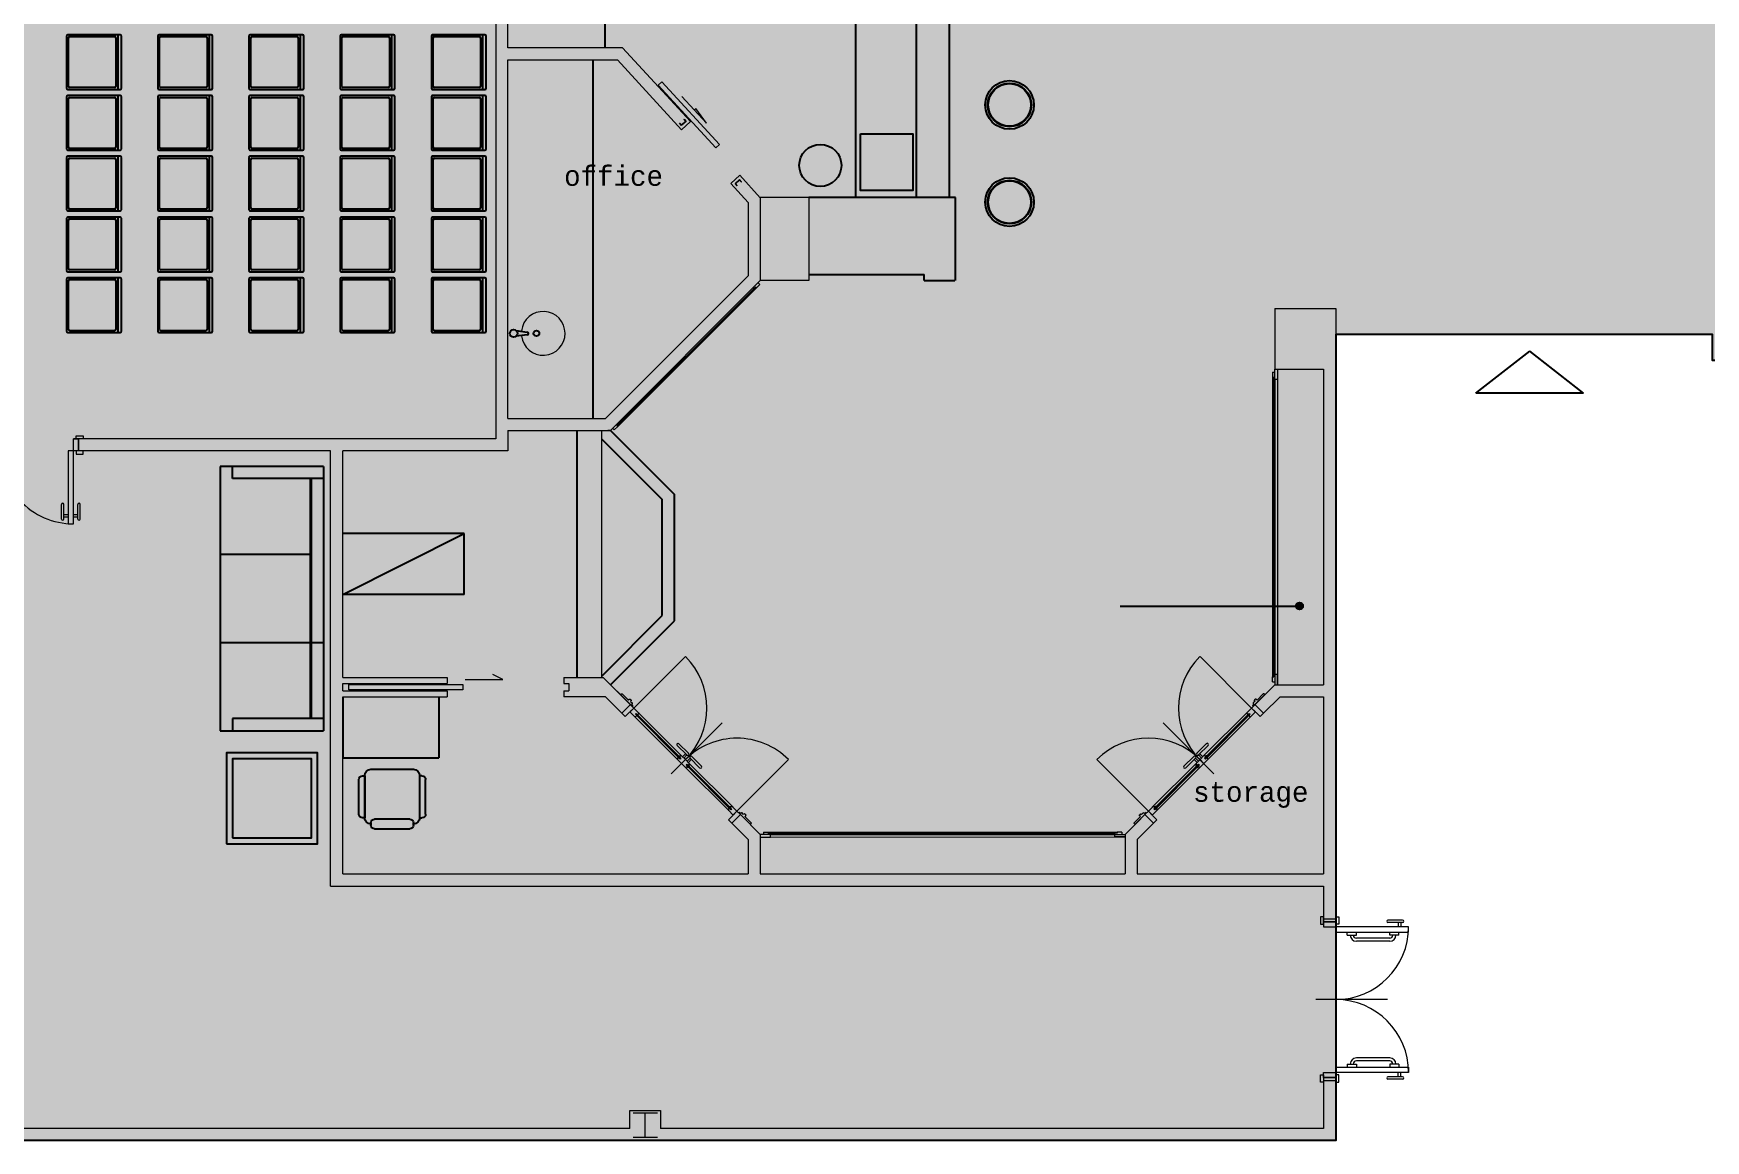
# Model space of a CAD drawing. Header units: millimetres. Extents: x 1.2 to 36.9, y 0.9 to 18.9.
# Drawn here: x 14.04 to 27.8, y 0.92 to 10.03 of the extents above; entities that cross this region are included whole.
import ezdxf

# ---------------------------------------------------------------- set-up
doc = ezdxf.new("R2010")
doc.units = ezdxf.units.MM
doc.linetypes.add('DASHED2', pattern=[9.525, 6.35, -3.175])
for name, color, linetype in [('2', 252, 'Continuous'), ('3', 145, 'Continuous'), ('6', 175, 'Continuous')]:
    doc.layers.add(name, color=color, linetype=linetype)
for name, color, linetype, lineweight in [('4', 251, 'Continuous', 0), ('Doors', 35, 'Continuous', 5), ('Glass', 161, 'Continuous', 9), ('Section', 30, 'Continuous', 20), ('Wall', 5, 'Continuous', 18)]:
    doc.layers.add(name, color=color, linetype=linetype, lineweight=lineweight)
doc.styles.add('LUCIDA', font='lucon.TTF')

msp = doc.modelspace()

# ---------------------------------------------------------------- hatches: boundary and pattern name
at = {"true_color": 0xc6c4c3}
msp.add_hatch(color=9, dxfattribs=at).paths.add_polyline_path([(1.202, 18.922), (27.85, 18.922), (27.85, 18.604), (36.623, 18.604), (36.623, 15.461), (36.877, 15.46), (36.877, 7.342), (27.857, 7.342), (27.857, 7.556), (24.757, 7.556), (24.757, 0.922), (1.202, 0.922), (1.202, 18.922)])
at = {"layer": '2'}
msp.add_hatch(color=256, dxfattribs=at).paths.add_polyline_path([(24.487, 5.321, 1), (24.43, 5.321, 1)])

# ---------------------------------------------------------------- linework, layer by layer
msp.add_lwpolyline([(1.202, 18.922), (27.85, 18.922), (27.85, 18.604), (36.623, 18.604), (36.623, 15.461), (36.877, 15.46), (36.877, 7.342), (27.857, 7.342), (27.857, 7.556), (24.757, 7.556), (24.757, 0.922), (1.202, 0.922), (1.202, 18.922)], close=True)
msp.add_line((22.984, 5.321), (24.459, 5.321), dxfattribs=at)
msp.add_circle((24.459, 5.321), 0.0289, dxfattribs=at)
at = {"layer": '3', "linetype": 'Continuous', "lineweight": 0}
msp.add_line((27.857, 7.556), (24.757, 7.556), dxfattribs=at)
at = {"layer": '4', "ltscale": 1.2}
for p, q in [((19.71, 4.359), (19.292, 3.941)), ((19.71, 4.359), (19.292, 3.941)), ((23.339, 4.359), (23.756, 3.941)), ((23.339, 4.359), (23.756, 3.941)), ((25.184, 2.082), (24.594, 2.082))]:
    msp.add_line(p, q, dxfattribs=at)
at = {"layer": '6', "linetype": 'Continuous'}
for p, q in [((18.748, 9.915), (18.748, 12.179)), ((20.809, 8.682), (20.809, 11.047)), ((21.309, 8.682), (21.309, 11.047)), ((21.579, 8.682), (21.579, 11.047)), ((18.648, 6.865), (18.648, 9.815)), ((21.629, 8.682), (20.424, 8.682)), ((21.629, 7.999), (21.629, 8.682)), ((20.424, 8.049), (21.373, 8.049)), ((21.373, 7.999), (21.373, 8.049)), ((21.373, 7.999), (21.624, 7.999)), ((25.91, 7.074), (26.353, 7.417)), ((26.795, 7.074), (26.353, 7.417)), ((26.138, 7.074), (25.91, 7.074)), ((26.795, 7.074), (26.138, 7.074)), ((18.518, 4.733), (18.518, 6.766)), ((18.791, 6.766), (19.318, 6.239)), ((18.721, 6.695), (19.218, 6.198)), ((19.218, 5.242), (19.218, 6.198)), ((19.318, 5.2), (19.318, 6.239)), ((18.721, 4.744), (19.218, 5.242)), ((18.791, 4.673), (19.318, 5.2))]:
    msp.add_line(p, q, dxfattribs=at)
at = {"layer": '6'}
for p, q in [((14.318, 10.012), (14.318, 9.582)), ((14.758, 10.022), (14.328, 10.022)), ((14.333, 9.597), (14.333, 9.997)), ((14.343, 10.007), (14.713, 10.007)), ((14.723, 9.997), (14.723, 9.597)), ((14.739, 10.022), (14.739, 9.572)), ((14.768, 9.582), (14.768, 10.012)), ((15.068, 10.012), (15.068, 9.582)), ((15.508, 10.022), (15.078, 10.022)), ((15.083, 9.597), (15.083, 9.997)), ((15.093, 10.007), (15.463, 10.007)), ((15.473, 9.997), (15.473, 9.597)), ((15.489, 10.022), (15.489, 9.572)), ((15.518, 9.582), (15.518, 10.012)), ((15.818, 10.012), (15.818, 9.582)), ((16.258, 10.022), (15.828, 10.022)), ((15.833, 9.597), (15.833, 9.997)), ((15.843, 10.007), (16.213, 10.007)), ((16.223, 9.997), (16.223, 9.597)), ((16.239, 10.022), (16.239, 9.572)), ((16.268, 9.582), (16.268, 10.012)), ((16.568, 10.012), (16.568, 9.582)), ((17.008, 10.022), (16.578, 10.022)), ((16.583, 9.597), (16.583, 9.997)), ((16.593, 10.007), (16.963, 10.007)), ((16.973, 9.997), (16.973, 9.597)), ((16.989, 10.022), (16.989, 9.572)), ((17.018, 9.582), (17.018, 10.012)), ((17.318, 10.012), (17.318, 9.582)), ((17.758, 10.022), (17.328, 10.022)), ((17.333, 9.597), (17.333, 9.997)), ((17.343, 10.007), (17.713, 10.007)), ((17.723, 9.997), (17.723, 9.597)), ((17.739, 10.022), (17.739, 9.572)), ((17.768, 9.582), (17.768, 10.012)), ((14.318, 9.512), (14.318, 9.082)), ((14.328, 9.572), (14.758, 9.572)), ((14.758, 9.522), (14.328, 9.522)), ((14.333, 9.097), (14.333, 9.497)), ((14.713, 9.587), (14.343, 9.587)), ((14.343, 9.507), (14.713, 9.507)), ((14.723, 9.497), (14.723, 9.097)), ((14.739, 9.522), (14.739, 9.072)), ((14.768, 9.082), (14.768, 9.512)), ((15.068, 9.512), (15.068, 9.082)), ((15.078, 9.572), (15.508, 9.572)), ((15.508, 9.522), (15.078, 9.522)), ((15.083, 9.097), (15.083, 9.497)), ((15.463, 9.587), (15.093, 9.587)), ((15.093, 9.507), (15.463, 9.507)), ((15.473, 9.497), (15.473, 9.097)), ((15.489, 9.522), (15.489, 9.072)), ((15.518, 9.082), (15.518, 9.512)), ((15.818, 9.512), (15.818, 9.082)), ((15.828, 9.572), (16.258, 9.572)), ((16.258, 9.522), (15.828, 9.522)), ((15.833, 9.097), (15.833, 9.497)), ((16.213, 9.587), (15.843, 9.587)), ((15.843, 9.507), (16.213, 9.507)), ((16.223, 9.497), (16.223, 9.097)), ((16.239, 9.522), (16.239, 9.072)), ((16.268, 9.082), (16.268, 9.512)), ((16.568, 9.512), (16.568, 9.082)), ((16.578, 9.572), (17.008, 9.572)), ((17.008, 9.522), (16.578, 9.522)), ((16.583, 9.097), (16.583, 9.497)), ((16.963, 9.587), (16.593, 9.587)), ((16.593, 9.507), (16.963, 9.507)), ((16.973, 9.497), (16.973, 9.097)), ((16.989, 9.522), (16.989, 9.072)), ((17.018, 9.082), (17.018, 9.512)), ((17.318, 9.512), (17.318, 9.082)), ((17.328, 9.572), (17.758, 9.572)), ((17.758, 9.522), (17.328, 9.522)), ((17.333, 9.097), (17.333, 9.497)), ((17.713, 9.587), (17.343, 9.587)), ((17.343, 9.507), (17.713, 9.507)), ((17.723, 9.497), (17.723, 9.097)), ((17.739, 9.522), (17.739, 9.072)), ((17.768, 9.082), (17.768, 9.512)), ((14.713, 9.087), (14.343, 9.087)), ((15.463, 9.087), (15.093, 9.087)), ((16.213, 9.087), (15.843, 9.087)), ((16.963, 9.087), (16.593, 9.087)), ((17.713, 9.087), (17.343, 9.087)), ((14.318, 9.012), (14.318, 8.582)), ((14.328, 9.072), (14.758, 9.072)), ((14.758, 9.022), (14.328, 9.022)), ((14.333, 8.597), (14.333, 8.997)), ((14.343, 9.007), (14.713, 9.007)), ((14.723, 8.997), (14.723, 8.597)), ((14.739, 9.022), (14.739, 8.572)), ((14.768, 8.582), (14.768, 9.012)), ((15.068, 9.012), (15.068, 8.582)), ((15.078, 9.072), (15.508, 9.072)), ((15.508, 9.022), (15.078, 9.022)), ((15.083, 8.597), (15.083, 8.997)), ((15.093, 9.007), (15.463, 9.007)), ((15.473, 8.997), (15.473, 8.597)), ((15.489, 9.022), (15.489, 8.572)), ((15.518, 8.582), (15.518, 9.012)), ((15.818, 9.012), (15.818, 8.582)), ((15.828, 9.072), (16.258, 9.072)), ((16.258, 9.022), (15.828, 9.022)), ((15.833, 8.597), (15.833, 8.997)), ((15.843, 9.007), (16.213, 9.007)), ((16.223, 8.997), (16.223, 8.597)), ((16.239, 9.022), (16.239, 8.572)), ((16.268, 8.582), (16.268, 9.012)), ((16.568, 9.012), (16.568, 8.582)), ((16.578, 9.072), (17.008, 9.072)), ((17.008, 9.022), (16.578, 9.022)), ((16.583, 8.597), (16.583, 8.997)), ((16.593, 9.007), (16.963, 9.007)), ((16.973, 8.997), (16.973, 8.597)), ((16.989, 9.022), (16.989, 8.572)), ((17.018, 8.582), (17.018, 9.012)), ((17.318, 9.012), (17.318, 8.582)), ((17.328, 9.072), (17.758, 9.072)), ((17.758, 9.022), (17.328, 9.022)), ((17.333, 8.597), (17.333, 8.997)), ((17.343, 9.007), (17.713, 9.007)), ((17.723, 8.997), (17.723, 8.597)), ((17.739, 9.022), (17.739, 8.572)), ((17.768, 8.582), (17.768, 9.012)), ((14.328, 8.572), (14.758, 8.572)), ((14.713, 8.587), (14.343, 8.587)), ((15.078, 8.572), (15.508, 8.572)), ((15.463, 8.587), (15.093, 8.587)), ((15.828, 8.572), (16.258, 8.572)), ((16.213, 8.587), (15.843, 8.587)), ((16.578, 8.572), (17.008, 8.572)), ((16.963, 8.587), (16.593, 8.587)), ((17.328, 8.572), (17.758, 8.572)), ((17.713, 8.587), (17.343, 8.587)), ((14.318, 8.512), (14.318, 8.082)), ((14.758, 8.522), (14.328, 8.522)), ((14.333, 8.097), (14.333, 8.497)), ((14.343, 8.507), (14.713, 8.507)), ((14.723, 8.497), (14.723, 8.097)), ((14.739, 8.522), (14.739, 8.072)), ((14.768, 8.082), (14.768, 8.512)), ((15.068, 8.512), (15.068, 8.082)), ((15.508, 8.522), (15.078, 8.522)), ((15.083, 8.097), (15.083, 8.497)), ((15.093, 8.507), (15.463, 8.507)), ((15.473, 8.497), (15.473, 8.097)), ((15.489, 8.522), (15.489, 8.072)), ((15.518, 8.082), (15.518, 8.512)), ((15.818, 8.512), (15.818, 8.082)), ((16.258, 8.522), (15.828, 8.522)), ((15.833, 8.097), (15.833, 8.497)), ((15.843, 8.507), (16.213, 8.507)), ((16.223, 8.497), (16.223, 8.097)), ((16.239, 8.522), (16.239, 8.072)), ((16.268, 8.082), (16.268, 8.512)), ((16.568, 8.512), (16.568, 8.082)), ((17.008, 8.522), (16.578, 8.522)), ((16.583, 8.097), (16.583, 8.497)), ((16.593, 8.507), (16.963, 8.507)), ((16.973, 8.497), (16.973, 8.097)), ((16.989, 8.522), (16.989, 8.072)), ((17.018, 8.082), (17.018, 8.512)), ((17.318, 8.512), (17.318, 8.082)), ((17.758, 8.522), (17.328, 8.522)), ((17.333, 8.097), (17.333, 8.497)), ((17.343, 8.507), (17.713, 8.507)), ((17.723, 8.497), (17.723, 8.097)), ((17.739, 8.522), (17.739, 8.072)), ((17.768, 8.082), (17.768, 8.512)), ((14.318, 8.012), (14.318, 7.582)), ((14.328, 8.072), (14.758, 8.072)), ((14.758, 8.022), (14.328, 8.022)), ((14.333, 7.597), (14.333, 7.997)), ((14.713, 8.087), (14.343, 8.087)), ((14.343, 8.007), (14.713, 8.007)), ((14.723, 7.997), (14.723, 7.597)), ((14.739, 8.022), (14.739, 7.572)), ((14.768, 7.582), (14.768, 8.012)), ((15.068, 8.012), (15.068, 7.582)), ((15.078, 8.072), (15.508, 8.072)), ((15.508, 8.022), (15.078, 8.022)), ((15.083, 7.597), (15.083, 7.997)), ((15.463, 8.087), (15.093, 8.087)), ((15.093, 8.007), (15.463, 8.007)), ((15.473, 7.997), (15.473, 7.597)), ((15.489, 8.022), (15.489, 7.572)), ((15.518, 7.582), (15.518, 8.012)), ((15.818, 8.012), (15.818, 7.582)), ((15.828, 8.072), (16.258, 8.072)), ((16.258, 8.022), (15.828, 8.022)), ((15.833, 7.597), (15.833, 7.997)), ((16.213, 8.087), (15.843, 8.087)), ((15.843, 8.007), (16.213, 8.007)), ((16.223, 7.997), (16.223, 7.597)), ((16.239, 8.022), (16.239, 7.572)), ((16.268, 7.582), (16.268, 8.012)), ((16.568, 8.012), (16.568, 7.582)), ((16.578, 8.072), (17.008, 8.072)), ((17.008, 8.022), (16.578, 8.022)), ((16.583, 7.597), (16.583, 7.997)), ((16.963, 8.087), (16.593, 8.087)), ((16.593, 8.007), (16.963, 8.007)), ((16.973, 7.997), (16.973, 7.597)), ((16.989, 8.022), (16.989, 7.572)), ((17.018, 7.582), (17.018, 8.012)), ((17.318, 8.012), (17.318, 7.582)), ((17.328, 8.072), (17.758, 8.072)), ((17.758, 8.022), (17.328, 8.022)), ((17.333, 7.597), (17.333, 7.997)), ((17.713, 8.087), (17.343, 8.087)), ((17.343, 8.007), (17.713, 8.007)), ((17.723, 7.997), (17.723, 7.597)), ((17.739, 8.022), (17.739, 7.572)), ((17.768, 7.582), (17.768, 8.012)), ((14.328, 7.572), (14.758, 7.572)), ((14.713, 7.587), (14.343, 7.587)), ((15.078, 7.572), (15.508, 7.572)), ((15.463, 7.587), (15.093, 7.587)), ((15.828, 7.572), (16.258, 7.572)), ((16.213, 7.587), (15.843, 7.587)), ((16.578, 7.572), (17.008, 7.572)), ((16.963, 7.587), (16.593, 7.587)), ((17.328, 7.572), (17.758, 7.572)), ((17.713, 7.587), (17.343, 7.587)), ((18.015, 7.589), (18.106, 7.576)), ((18.015, 7.589), (18.106, 7.576)), ((18.106, 7.552), (18.015, 7.541)), ((18.106, 7.552), (18.015, 7.541)), ((15.582, 6.47), (15.582, 5.02)), ((16.432, 6.47), (15.582, 6.47)), ((15.582, 6.47), (15.582, 4.295)), ((16.432, 6.47), (15.582, 6.47)), ((15.682, 6.37), (15.682, 6.47)), ((15.682, 6.37), (15.682, 6.47)), ((16.432, 6.47), (16.432, 4.295)), ((16.432, 6.37), (15.682, 6.37)), ((16.432, 6.37), (15.682, 6.37)), ((16.322, 6.37), (16.322, 5.12)), ((16.322, 6.37), (16.322, 4.395)), ((16.332, 5.12), (16.332, 6.37)), ((16.332, 4.395), (16.332, 6.37)), ((17.589, 5.917), (16.589, 5.917)), ((16.589, 5.417), (17.589, 5.917)), ((17.589, 5.417), (17.589, 5.917)), ((16.322, 5.745), (15.582, 5.745)), ((16.322, 5.745), (15.582, 5.745)), ((17.589, 5.417), (16.589, 5.417)), ((15.582, 5.02), (16.432, 5.02)), ((15.582, 5.02), (16.432, 5.02)), ((16.589, 4.573), (16.589, 4.073)), ((17.38, 4.573), (17.38, 4.073)), ((15.582, 4.295), (16.432, 4.295)), ((16.432, 4.395), (15.682, 4.395)), ((15.682, 4.395), (15.682, 4.295)), ((16.432, 4.395), (15.682, 4.395)), ((15.682, 4.395), (15.682, 4.295)), ((16.589, 4.073), (17.38, 4.073)), ((16.721, 3.607), (16.721, 3.893)), ((16.751, 3.923), (16.771, 3.923)), ((16.771, 3.577), (16.771, 3.927)), ((16.771, 3.923), (16.771, 3.577)), ((16.821, 3.977), (17.171, 3.977)), ((17.221, 3.927), (17.221, 3.577)), ((17.221, 3.923), (17.221, 3.577)), ((17.241, 3.923), (17.221, 3.923)), ((17.271, 3.607), (17.271, 3.893)), ((16.771, 3.577), (16.751, 3.577)), ((17.221, 3.577), (17.241, 3.577)), ((16.821, 3.537), (16.821, 3.517)), ((16.821, 3.527), (16.821, 3.527)), ((17.141, 3.567), (16.851, 3.567)), ((16.851, 3.487), (17.141, 3.487)), ((17.171, 3.517), (17.171, 3.537))]:
    msp.add_line(p, q, dxfattribs=at)
at = {"layer": '6', "linetype": 'Continuous', "lineweight": 0}
for p, q in [((20.021, 7.967), (20.007, 7.981)), ((19.964, 7.939), (19.971, 7.932)), ((19.986, 7.946), (19.971, 7.932)), ((19.993, 7.939), (19.986, 7.946)), ((20.021, 7.967), (19.993, 7.939)), ((24.237, 7.245), (24.237, 7.205)), ((24.237, 7.245), (24.257, 7.245)), ((24.237, 7.205), (24.247, 7.205)), ((24.247, 7.205), (24.247, 7.185)), ((24.257, 7.185), (24.247, 7.185)), ((24.277, 7.185), (24.277, 4.673)), ((18.718, 6.766), (18.718, 4.733)), ((18.823, 6.77), (18.809, 6.784)), ((18.823, 6.77), (18.852, 6.798)), ((18.844, 6.805), (18.859, 6.819)), ((18.852, 6.798), (18.844, 6.805)), ((18.852, 6.826), (18.859, 6.819)), ((24.237, 4.738), (24.247, 4.738)), ((24.237, 4.698), (24.237, 4.738)), ((24.237, 4.698), (24.257, 4.698)), ((24.247, 4.738), (24.247, 4.758)), ((24.257, 4.758), (24.247, 4.758)), ((20.049, 3.46), (20.089, 3.46)), ((20.049, 3.46), (20.049, 3.44)), ((20.089, 3.46), (20.089, 3.45)), ((20.089, 3.45), (20.109, 3.45)), ((20.109, 3.44), (20.109, 3.45)), ((22.959, 3.451), (22.939, 3.451)), ((22.939, 3.441), (22.939, 3.451)), ((22.959, 3.461), (22.959, 3.451)), ((22.999, 3.461), (22.959, 3.461)), ((22.999, 3.461), (22.999, 3.441)), ((20.024, 3.42), (23.024, 3.421))]:
    msp.add_line(p, q, dxfattribs=at)
at = {"layer": '6'}
for points in [[(20.847, 9.206), (21.278, 9.206), (21.278, 8.74), (20.847, 8.74)], [(15.632, 3.364), (16.382, 3.364), (16.382, 4.114), (15.632, 4.114)], [(15.682, 3.414), (16.332, 3.414), (16.332, 4.064), (15.682, 4.064)]]:
    msp.add_lwpolyline(points, close=True, dxfattribs=at)
at = {"layer": '6', "linetype": 'Continuous', "lineweight": 0}
for points in [[(24.277, 7.185), (24.257, 7.185), (24.257, 7.27), (24.277, 7.27)], [(24.277, 4.758), (24.257, 4.758), (24.257, 4.673), (24.277, 4.673)], [(20.109, 3.42), (20.109, 3.44), (20.024, 3.44), (20.024, 3.42)], [(22.939, 3.421), (22.939, 3.441), (23.024, 3.441), (23.024, 3.421)]]:
    msp.add_lwpolyline(points, close=True, dxfattribs=at)
at = {"layer": '6'}
for centre, radius in [((22.074, 9.445), 0.2), ((22.074, 9.445), 0.18), ((22.074, 9.445), 0.175), ((20.518, 8.947), 0.173), ((22.074, 8.645), 0.2), ((22.074, 8.645), 0.18), ((22.074, 8.645), 0.175), ((17.995, 7.565), 0.0309), ((17.995, 7.565), 0.0309), ((18.182, 7.565), 0.0237)]:
    msp.add_circle(centre, radius, dxfattribs=at)
for centre, radius, start, end in [((14.328, 10.012), 0.01, 90, 180), ((14.343, 9.997), 0.01, 90, 180), ((14.713, 9.997), 0.01, 0, 90), ((14.758, 10.012), 0.01, 0, 90), ((15.078, 10.012), 0.01, 90, 180), ((15.093, 9.997), 0.01, 90, 180), ((15.463, 9.997), 0.01, 0, 90), ((15.508, 10.012), 0.01, 0, 90), ((15.828, 10.012), 0.01, 90, 180), ((15.843, 9.997), 0.01, 90, 180), ((16.213, 9.997), 0.01, 0, 90), ((16.258, 10.012), 0.01, 0, 90), ((16.578, 10.012), 0.01, 90, 180), ((16.593, 9.997), 0.01, 90, 180), ((16.963, 9.997), 0.01, 0, 90), ((17.008, 10.012), 0.01, 0, 90), ((17.328, 10.012), 0.01, 90, 180), ((17.343, 9.997), 0.01, 90, 180), ((17.713, 9.997), 0.01, 0, 90), ((17.758, 10.012), 0.01, 0, 90), ((14.328, 9.582), 0.01, 180, 270), ((14.328, 9.512), 0.01, 90, 180), ((14.343, 9.597), 0.01, 180, 270), ((14.343, 9.497), 0.01, 90, 180), ((14.713, 9.597), 0.01, 270, 0), ((14.713, 9.497), 0.01, 0, 90), ((14.758, 9.582), 0.01, 270, 0), ((14.758, 9.512), 0.01, 0, 90), ((15.078, 9.582), 0.01, 180, 270), ((15.078, 9.512), 0.01, 90, 180), ((15.093, 9.597), 0.01, 180, 270), ((15.093, 9.497), 0.01, 90, 180), ((15.463, 9.597), 0.01, 270, 0), ((15.463, 9.497), 0.01, 0, 90), ((15.508, 9.582), 0.01, 270, 0), ((15.508, 9.512), 0.01, 0, 90), ((15.828, 9.582), 0.01, 180, 270), ((15.828, 9.512), 0.01, 90, 180), ((15.843, 9.597), 0.01, 180, 270), ((15.843, 9.497), 0.01, 90, 180), ((16.213, 9.597), 0.01, 270, 0), ((16.213, 9.497), 0.01, 0, 90), ((16.258, 9.582), 0.01, 270, 0), ((16.258, 9.512), 0.01, 0, 90), ((16.578, 9.582), 0.01, 180, 270), ((16.578, 9.512), 0.01, 90, 180), ((16.593, 9.597), 0.01, 180, 270), ((16.593, 9.497), 0.01, 90, 180), ((16.963, 9.597), 0.01, 270, 0), ((16.963, 9.497), 0.01, 0, 90), ((17.008, 9.582), 0.01, 270, 0), ((17.008, 9.512), 0.01, 0, 90), ((17.328, 9.582), 0.01, 180, 270), ((17.328, 9.512), 0.01, 90, 180), ((17.343, 9.597), 0.01, 180, 270), ((17.343, 9.497), 0.01, 90, 180), ((17.713, 9.597), 0.01, 270, 0), ((17.713, 9.497), 0.01, 0, 90), ((17.758, 9.582), 0.01, 270, 0), ((17.758, 9.512), 0.01, 0, 90), ((14.328, 9.082), 0.01, 180, 270), ((14.343, 9.097), 0.01, 180, 270), ((14.713, 9.097), 0.01, 270, 0), ((14.758, 9.082), 0.01, 270, 0), ((15.078, 9.082), 0.01, 180, 270), ((15.093, 9.097), 0.01, 180, 270), ((15.463, 9.097), 0.01, 270, 0), ((15.508, 9.082), 0.01, 270, 0), ((15.828, 9.082), 0.01, 180, 270), ((15.843, 9.097), 0.01, 180, 270), ((16.213, 9.097), 0.01, 270, 0), ((16.258, 9.082), 0.01, 270, 0), ((16.578, 9.082), 0.01, 180, 270), ((16.593, 9.097), 0.01, 180, 270), ((16.963, 9.097), 0.01, 270, 0), ((17.008, 9.082), 0.01, 270, 0), ((17.328, 9.082), 0.01, 180, 270), ((17.343, 9.097), 0.01, 180, 270), ((17.713, 9.097), 0.01, 270, 0), ((17.758, 9.082), 0.01, 270, 0), ((14.328, 9.012), 0.01, 90, 180), ((14.343, 8.997), 0.01, 90, 180), ((14.713, 8.997), 0.01, 0, 90), ((14.758, 9.012), 0.01, 0, 90), ((15.078, 9.012), 0.01, 90, 180), ((15.093, 8.997), 0.01, 90, 180), ((15.463, 8.997), 0.01, 0, 90), ((15.508, 9.012), 0.01, 0, 90), ((15.828, 9.012), 0.01, 90, 180), ((15.843, 8.997), 0.01, 90, 180), ((16.213, 8.997), 0.01, 0, 90), ((16.258, 9.012), 0.01, 0, 90), ((16.578, 9.012), 0.01, 90, 180), ((16.593, 8.997), 0.01, 90, 180), ((16.963, 8.997), 0.01, 0, 90), ((17.008, 9.012), 0.01, 0, 90), ((17.328, 9.012), 0.01, 90, 180), ((17.343, 8.997), 0.01, 90, 180), ((17.713, 8.997), 0.01, 0, 90), ((17.758, 9.012), 0.01, 0, 90), ((14.328, 8.582), 0.01, 180, 270), ((14.343, 8.597), 0.01, 180, 270), ((14.713, 8.597), 0.01, 270, 0), ((14.758, 8.582), 0.01, 270, 0), ((15.078, 8.582), 0.01, 180, 270), ((15.093, 8.597), 0.01, 180, 270), ((15.463, 8.597), 0.01, 270, 0), ((15.508, 8.582), 0.01, 270, 0), ((15.828, 8.582), 0.01, 180, 270), ((15.843, 8.597), 0.01, 180, 270), ((16.213, 8.597), 0.01, 270, 0), ((16.258, 8.582), 0.01, 270, 0), ((16.578, 8.582), 0.01, 180, 270), ((16.593, 8.597), 0.01, 180, 270), ((16.963, 8.597), 0.01, 270, 0), ((17.008, 8.582), 0.01, 270, 0), ((17.328, 8.582), 0.01, 180, 270), ((17.343, 8.597), 0.01, 180, 270), ((17.713, 8.597), 0.01, 270, 0), ((17.758, 8.582), 0.01, 270, 0), ((14.328, 8.512), 0.01, 90, 180), ((14.343, 8.497), 0.01, 90, 180), ((14.713, 8.497), 0.01, 0, 90), ((14.758, 8.512), 0.01, 0, 90), ((15.078, 8.512), 0.01, 90, 180), ((15.093, 8.497), 0.01, 90, 180), ((15.463, 8.497), 0.01, 0, 90), ((15.508, 8.512), 0.01, 0, 90), ((15.828, 8.512), 0.01, 90, 180), ((15.843, 8.497), 0.01, 90, 180), ((16.213, 8.497), 0.01, 0, 90), ((16.258, 8.512), 0.01, 0, 90), ((16.578, 8.512), 0.01, 90, 180), ((16.593, 8.497), 0.01, 90, 180), ((16.963, 8.497), 0.01, 0, 90), ((17.008, 8.512), 0.01, 0, 90), ((17.328, 8.512), 0.01, 90, 180), ((17.343, 8.497), 0.01, 90, 180), ((17.713, 8.497), 0.01, 0, 90), ((17.758, 8.512), 0.01, 0, 90), ((14.328, 8.082), 0.01, 180, 270), ((14.328, 8.012), 0.01, 90, 180), ((14.343, 8.097), 0.01, 180, 270), ((14.343, 7.997), 0.01, 90, 180), ((14.713, 8.097), 0.01, 270, 0), ((14.713, 7.997), 0.01, 0, 90), ((14.758, 8.082), 0.01, 270, 0), ((14.758, 8.012), 0.01, 0, 90), ((15.078, 8.082), 0.01, 180, 270), ((15.078, 8.012), 0.01, 90, 180), ((15.093, 8.097), 0.01, 180, 270), ((15.093, 7.997), 0.01, 90, 180), ((15.463, 8.097), 0.01, 270, 0), ((15.463, 7.997), 0.01, 0, 90), ((15.508, 8.082), 0.01, 270, 0), ((15.508, 8.012), 0.01, 0, 90), ((15.828, 8.082), 0.01, 180, 270), ((15.828, 8.012), 0.01, 90, 180), ((15.843, 8.097), 0.01, 180, 270), ((15.843, 7.997), 0.01, 90, 180), ((16.213, 8.097), 0.01, 270, 0), ((16.213, 7.997), 0.01, 0, 90), ((16.258, 8.082), 0.01, 270, 0), ((16.258, 8.012), 0.01, 0, 90), ((16.578, 8.082), 0.01, 180, 270), ((16.578, 8.012), 0.01, 90, 180), ((16.593, 8.097), 0.01, 180, 270), ((16.593, 7.997), 0.01, 90, 180), ((16.963, 8.097), 0.01, 270, 0), ((16.963, 7.997), 0.01, 0, 90), ((17.008, 8.082), 0.01, 270, 0), ((17.008, 8.012), 0.01, 0, 90), ((17.328, 8.082), 0.01, 180, 270), ((17.328, 8.012), 0.01, 90, 180), ((17.343, 8.097), 0.01, 180, 270), ((17.343, 7.997), 0.01, 90, 180), ((17.713, 8.097), 0.01, 270, 0), ((17.713, 7.997), 0.01, 0, 90), ((17.758, 8.082), 0.01, 270, 0), ((17.758, 8.012), 0.01, 0, 90), ((14.328, 7.582), 0.01, 180, 270), ((14.343, 7.597), 0.01, 180, 270), ((14.713, 7.597), 0.01, 270, 0), ((14.758, 7.582), 0.01, 270, 0), ((15.078, 7.582), 0.01, 180, 270), ((15.093, 7.597), 0.01, 180, 270), ((15.463, 7.597), 0.01, 270, 0), ((15.508, 7.582), 0.01, 270, 0), ((15.828, 7.582), 0.01, 180, 270), ((15.843, 7.597), 0.01, 180, 270), ((16.213, 7.597), 0.01, 270, 0), ((16.258, 7.582), 0.01, 270, 0), ((16.578, 7.582), 0.01, 180, 270), ((16.593, 7.597), 0.01, 180, 270), ((16.963, 7.597), 0.01, 270, 0), ((17.008, 7.582), 0.01, 270, 0), ((17.328, 7.582), 0.01, 180, 270), ((17.343, 7.597), 0.01, 180, 270), ((17.713, 7.597), 0.01, 270, 0), ((17.758, 7.582), 0.01, 270, 0), ((18.106, 7.564), 0.0123, 269.5099, 89.5099), ((18.106, 7.564), 0.0123, 269.5099, 89.5099)]:
    msp.add_arc(centre, radius, start, end, dxfattribs=at)
at = {"layer": '6', "extrusion": (0, 0, -1)}
for centre, major_axis, start_param, end_param in [((16.751, 3.893), (-0.0212, 0.0212), 5.497787, 7.068583), ((16.821, 3.927), (-0.0354, 0.0354), 5.497787, 7.068583), ((17.171, 3.927), (0.0354, 0.0354), -0.785398, 0.785398), ((17.241, 3.893), (0.0212, 0.0212), -0.785398, 0.785398), ((16.751, 3.607), (0.0212, 0.0212), 2.356194, 3.926991), ((16.821, 3.577), (0.0354, 0.0354), 2.356194, 3.926991), ((17.171, 3.577), (-0.0354, 0.0354), 2.356194, 3.926991), ((17.241, 3.607), (-0.0212, 0.0212), 2.356194, 3.926991), ((16.851, 3.537), (0.0212, 0.0212), 3.926991, 5.497787), ((16.851, 3.517), (-0.0212, 0.0212), 3.926991, 5.497787), ((17.141, 3.537), (-0.0212, 0.0212), 0.785398, 2.356194), ((17.141, 3.517), (0.0212, 0.0212), 0.785398, 2.356194)]:
    msp.add_ellipse(centre, major_axis=major_axis, ratio=1, start_param=start_param, end_param=end_param, dxfattribs=at)
at = {"layer": 'Doors'}
for p, q in [((19.379, 9.515), (19.582, 9.294)), ((19.481, 9.405), (19.493, 9.416)), ((19.582, 9.294), (19.493, 9.416)), ((14.415, 6.697), (14.375, 6.697)), ((14.375, 6.597), (14.375, 6.697)), ((14.375, 6.697), (14.415, 6.697)), ((14.395, 6.722), (14.455, 6.722)), ((14.395, 6.697), (14.395, 6.722)), ((14.455, 6.697), (14.395, 6.697)), ((14.415, 6.697), (14.415, 6.597)), ((14.455, 6.722), (14.455, 6.697)), ((14.375, 6.597), (14.33, 6.597)), ((14.33, 6.597), (14.33, 5.997)), ((14.415, 6.597), (14.375, 6.597)), ((14.375, 5.997), (14.375, 6.597)), ((14.455, 6.597), (14.395, 6.597)), ((14.395, 6.597), (14.395, 6.572)), ((14.395, 6.572), (14.455, 6.572)), ((14.455, 6.572), (14.455, 6.597)), ((14.275, 6.037), (14.275, 6.157)), ((14.295, 6.037), (14.295, 6.157)), ((14.33, 6.072), (14.295, 6.072)), ((14.41, 6.072), (14.375, 6.072)), ((14.41, 6.037), (14.41, 6.157)), ((14.43, 6.037), (14.43, 6.157)), ((14.33, 6.052), (14.295, 6.052)), ((14.33, 5.997), (14.375, 5.997)), ((14.41, 6.052), (14.375, 6.052)), ((17.596, 4.716), (17.905, 4.716)), ((17.905, 4.716), (17.824, 4.758))]:
    msp.add_line(p, q, dxfattribs=at)
at = {"layer": 'Doors', "linetype": 'DASHED2', "ltscale": 10}
for p, q in [((18.984, 4.481), (19.408, 4.905)), ((24.065, 4.481), (23.641, 4.906)), ((19.832, 3.633), (20.256, 4.057)), ((23.217, 3.633), (22.792, 4.057))]:
    msp.add_line(p, q, dxfattribs=at)
at = {"layer": 'Doors', "ltscale": 1.2}
for p, q in [((18.991, 4.41), (19.344, 4.058)), ((18.996, 4.43), (19.364, 4.062)), ((19, 4.433), (19.367, 4.066)), ((19.003, 4.437), (19.371, 4.069)), ((19.375, 4.089), (19.015, 4.449)), ((23.673, 4.09), (24.033, 4.449)), ((24.046, 4.437), (23.678, 4.069)), ((24.049, 4.434), (23.682, 4.066)), ((24.053, 4.43), (23.685, 4.062)), ((24.057, 4.41), (23.705, 4.058)), ((19.42, 4.095), (19.34, 4.174)), ((19.42, 4.095), (19.34, 4.174)), ((19.434, 4.109), (19.354, 4.188)), ((23.615, 4.109), (23.695, 4.189)), ((23.629, 4.095), (23.709, 4.174)), ((23.629, 4.095), (23.709, 4.174)), ((19.408, 4.057), (19.376, 4.025)), ((19.408, 4.057), (19.376, 4.025)), ((19.409, 4.105), (19.384, 4.081)), ((19.42, 4.095), (19.395, 4.07)), ((19.761, 3.64), (19.409, 3.993)), ((19.781, 3.645), (19.413, 4.013)), ((19.784, 3.649), (19.417, 4.016)), ((19.788, 3.652), (19.42, 4.02)), ((19.446, 4.069), (19.421, 4.044)), ((19.456, 4.058), (19.432, 4.033)), ((19.44, 4.024), (19.8, 3.665)), ((19.446, 4.069), (19.525, 3.989)), ((19.46, 4.083), (19.539, 4.003)), ((23.608, 4.024), (23.248, 3.665)), ((23.261, 3.652), (23.628, 4.02)), ((23.264, 3.649), (23.632, 4.016)), ((23.268, 3.645), (23.636, 4.013)), ((23.288, 3.641), (23.64, 3.993)), ((23.589, 4.083), (23.509, 4.003)), ((23.603, 4.069), (23.523, 3.989)), ((23.592, 4.058), (23.617, 4.033)), ((23.603, 4.069), (23.628, 4.044)), ((23.629, 4.095), (23.654, 4.07)), ((23.64, 4.105), (23.665, 4.081)), ((23.641, 4.057), (23.673, 4.025)), ((23.641, 4.057), (23.673, 4.025)), ((24.757, 2.722), (24.657, 2.722)), ((24.852, 2.612), (24.852, 2.637)), ((24.927, 2.612), (24.927, 2.637)), ((25.307, 2.737), (25.187, 2.737)), ((25.307, 2.737), (25.187, 2.737)), ((25.307, 2.717), (25.187, 2.717)), ((25.307, 2.717), (25.187, 2.717)), ((25.202, 2.612), (25.202, 2.637)), ((25.272, 2.717), (25.272, 2.682)), ((25.272, 2.717), (25.272, 2.682)), ((25.277, 2.612), (25.277, 2.637)), ((25.292, 2.717), (25.292, 2.682)), ((25.292, 2.717), (25.292, 2.682)), ((24.852, 2.612), (24.927, 2.612)), ((24.902, 2.612), (24.902, 2.612)), ((25.202, 2.587), (24.927, 2.587)), ((25.202, 2.562), (24.927, 2.562)), ((25.277, 2.612), (25.202, 2.612)), ((25.227, 2.612), (25.227, 2.612)), ((24.852, 1.552), (24.927, 1.552)), ((24.852, 1.552), (24.852, 1.527)), ((24.902, 1.552), (24.902, 1.552)), ((25.202, 1.602), (24.927, 1.602)), ((25.202, 1.577), (24.927, 1.577)), ((24.927, 1.552), (24.927, 1.527)), ((25.277, 1.552), (25.202, 1.552)), ((25.202, 1.552), (25.202, 1.527)), ((25.227, 1.552), (25.227, 1.552)), ((25.277, 1.552), (25.277, 1.527)), ((24.757, 1.442), (24.657, 1.442)), ((25.307, 1.447), (25.187, 1.447)), ((25.307, 1.447), (25.187, 1.447)), ((25.307, 1.427), (25.187, 1.427)), ((25.307, 1.427), (25.187, 1.427)), ((25.272, 1.447), (25.272, 1.482)), ((25.272, 1.447), (25.272, 1.482)), ((25.292, 1.447), (25.292, 1.482)), ((25.292, 1.447), (25.292, 1.482))]:
    msp.add_line(p, q, dxfattribs=at)
at = {"layer": 'Doors'}
for points in [[(19.185, 9.608), (19.659, 9.093), (19.688, 9.12), (19.214, 9.635)], [(16.639, 4.631), (16.639, 4.676), (17.578, 4.676), (17.578, 4.631)]]:
    msp.add_lwpolyline(points, close=True, dxfattribs=at)
at = {"layer": 'Doors', "ltscale": 1.2}
for points in [[(18.97, 4.495), (18.874, 4.591), (18.881, 4.598, -0.414214), (18.888, 4.598), (18.939, 4.547), (18.946, 4.554, -0.414214), (18.953, 4.554), (18.96, 4.547, -0.414214), (18.96, 4.54), (18.957, 4.536), (18.97, 4.524, -0.414214), (18.97, 4.517), (18.965, 4.512), (18.975, 4.501), (18.97, 4.495)], [(24.079, 4.495), (24.175, 4.591), (24.168, 4.598, 0.414214), (24.161, 4.598), (24.11, 4.547), (24.103, 4.554, 0.414214), (24.095, 4.554), (24.088, 4.547, 0.414214), (24.088, 4.54), (24.092, 4.536), (24.079, 4.524, 0.414214), (24.079, 4.517), (24.084, 4.512), (24.074, 4.501), (24.079, 4.495)], [(19.846, 3.619), (19.942, 3.523), (19.949, 3.53, 0.414214), (19.949, 3.537), (19.898, 3.588), (19.905, 3.595, 0.414214), (19.905, 3.602), (19.898, 3.609, 0.414214), (19.891, 3.609), (19.887, 3.606), (19.875, 3.619, 0.414214), (19.868, 3.619), (19.863, 3.614), (19.852, 3.624), (19.846, 3.619)], [(23.202, 3.619), (23.107, 3.523), (23.1, 3.53, -0.414214), (23.1, 3.537), (23.151, 3.588), (23.144, 3.595, -0.414214), (23.144, 3.602), (23.151, 3.609, -0.414214), (23.158, 3.609), (23.161, 3.606), (23.174, 3.619, -0.414214), (23.181, 3.619), (23.186, 3.614), (23.197, 3.624), (23.202, 3.619)]]:
    msp.add_lwpolyline(points, format="xyb", dxfattribs=at)
for points in [[(18.885, 4.439), (18.913, 4.411), (18.984, 4.481), (18.955, 4.51)], [(24.164, 4.439), (24.136, 4.411), (24.065, 4.481), (24.093, 4.51)], [(19.79, 3.534), (19.762, 3.562), (19.832, 3.633), (19.86, 3.604)], [(23.259, 3.534), (23.287, 3.562), (23.217, 3.633), (23.188, 3.604)], [(24.657, 2.702), (24.657, 2.762), (24.632, 2.762), (24.632, 2.702)], [(24.657, 2.702), (24.657, 2.762), (24.632, 2.762), (24.632, 2.702)], [(24.757, 2.702), (24.757, 2.762), (24.782, 2.762), (24.782, 2.702)], [(24.757, 2.702), (24.757, 2.762), (24.782, 2.762), (24.782, 2.702)], [(24.657, 2.722), (24.657, 2.682), (24.757, 2.682), (24.757, 2.722)], [(24.657, 2.722), (24.657, 2.682), (24.757, 2.682), (24.757, 2.722)], [(24.757, 2.682), (24.757, 2.637), (25.357, 2.637), (25.357, 2.682)], [(24.757, 2.682), (24.757, 2.637), (25.357, 2.637), (25.357, 2.682)], [(24.757, 1.482), (24.757, 1.527), (25.357, 1.527), (25.357, 1.482)], [(24.757, 1.482), (24.757, 1.527), (25.357, 1.527), (25.357, 1.482)], [(24.657, 1.462), (24.657, 1.402), (24.632, 1.402), (24.632, 1.462)], [(24.657, 1.462), (24.657, 1.402), (24.632, 1.402), (24.632, 1.462)], [(24.657, 1.442), (24.657, 1.482), (24.757, 1.482), (24.757, 1.442)], [(24.657, 1.442), (24.657, 1.482), (24.757, 1.482), (24.757, 1.442)], [(24.757, 1.462), (24.757, 1.402), (24.782, 1.402), (24.782, 1.462)]]:
    msp.add_lwpolyline(points, close=True, dxfattribs=at)
for points in [[(19.014, 4.426), (19.003, 4.437), (18.996, 4.43), (19.007, 4.419), (18.997, 4.41, -0.414214), (18.991, 4.41), (18.952, 4.449), (18.984, 4.481), (19.023, 4.442, -0.414214), (19.023, 4.436), (19.014, 4.426)], [(24.035, 4.426), (24.046, 4.437), (24.053, 4.43), (24.042, 4.419), (24.052, 4.41, 0.414214), (24.057, 4.41), (24.097, 4.449), (24.065, 4.481), (24.026, 4.442, 0.414214), (24.026, 4.436), (24.035, 4.426)], [(19.36, 4.08), (19.371, 4.069), (19.364, 4.062), (19.353, 4.073), (19.344, 4.063, 0.414214), (19.344, 4.058), (19.376, 4.025), (19.408, 4.057), (19.375, 4.089, 0.414214), (19.37, 4.089), (19.36, 4.08)], [(19.353, 4.073), (19.346, 4.08), (19.345, 4.079, 0.414214), (19.345, 4.074), (19.35, 4.069)], [(19.36, 4.08), (19.353, 4.087), (19.354, 4.088, -0.414214), (19.36, 4.088), (19.364, 4.084)], [(19.431, 4.009), (19.42, 4.02), (19.413, 4.013), (19.424, 4.002), (19.414, 3.993, -0.414214), (19.409, 3.993), (19.376, 4.025), (19.408, 4.057), (19.44, 4.024, -0.414214), (19.44, 4.019), (19.431, 4.009)], [(19.424, 4.002), (19.431, 3.995), (19.43, 3.994, -0.414214), (19.425, 3.994), (19.42, 3.999)], [(19.431, 4.009), (19.438, 4.002), (19.439, 4.003, 0.414214), (19.439, 4.009), (19.434, 4.013)], [(23.618, 4.009), (23.628, 4.02), (23.636, 4.013), (23.625, 4.002), (23.634, 3.993, 0.414214), (23.64, 3.993), (23.673, 4.025), (23.641, 4.057), (23.608, 4.024, 0.414214), (23.608, 4.019), (23.618, 4.009)], [(23.618, 4.009), (23.611, 4.002), (23.61, 4.003, -0.414214), (23.61, 4.009), (23.614, 4.013)], [(23.625, 4.002), (23.618, 3.995), (23.619, 3.994, 0.414214), (23.624, 3.994), (23.628, 3.999)], [(23.689, 4.08), (23.678, 4.069), (23.685, 4.062), (23.696, 4.073), (23.705, 4.063, -0.414214), (23.705, 4.058), (23.673, 4.025), (23.641, 4.057), (23.673, 4.09, -0.414214), (23.679, 4.09), (23.689, 4.08)], [(23.689, 4.08), (23.696, 4.087), (23.695, 4.088, 0.414214), (23.689, 4.088), (23.685, 4.084)], [(23.696, 4.073), (23.703, 4.08), (23.703, 4.079, -0.414214), (23.703, 4.074), (23.699, 4.069)], [(19.777, 3.663), (19.788, 3.652), (19.781, 3.645), (19.77, 3.656), (19.761, 3.646, 0.414214), (19.761, 3.64), (19.8, 3.601), (19.832, 3.633), (19.793, 3.672, 0.414214), (19.787, 3.672), (19.777, 3.663)], [(19.77, 3.656), (19.763, 3.663), (19.763, 3.662, 0.414214), (19.763, 3.656), (19.767, 3.652)], [(19.777, 3.663), (19.77, 3.67), (19.771, 3.671, -0.414214), (19.777, 3.671), (19.781, 3.666)], [(23.271, 3.663), (23.261, 3.652), (23.268, 3.645), (23.278, 3.656), (23.288, 3.646, -0.414214), (23.288, 3.641), (23.248, 3.601), (23.217, 3.633), (23.256, 3.672, -0.414214), (23.262, 3.672), (23.271, 3.663)], [(23.271, 3.663), (23.278, 3.67), (23.278, 3.671, 0.414214), (23.272, 3.671), (23.268, 3.666)], [(23.278, 3.656), (23.286, 3.663), (23.286, 3.662, -0.414214), (23.286, 3.656), (23.282, 3.652)]]:
    msp.add_lwpolyline(points, format="xyb", close=True, dxfattribs=at)
at = {"layer": 'Doors', "linetype": 'DASHED2', "ltscale": 1500}
for centre, start, end in [((14.375, 6.597), 175.2198, 270), ((18.984, 4.481), 315.002, 45.002), ((24.065, 4.481), 134.998, 224.998), ((19.832, 3.633), 45.002, 135.002), ((23.217, 3.633), 44.998, 134.998)]:
    msp.add_arc(centre, 0.6, start, end, dxfattribs=at)
at = {"layer": 'Doors'}
for centre, start, end in [((14.285, 6.157), 0, 180), ((14.42, 6.157), 0, 180), ((14.285, 6.037), 180, 0), ((14.42, 6.037), 180, 0)]:
    msp.add_arc(centre, 0.01, start, end, dxfattribs=at)
at = {"layer": 'Doors', "ltscale": 1.2}
for centre, radius, start, end in [((19.347, 4.181), 0.01, 45.002, 225.002), ((23.702, 4.181), 0.01, 314.998, 134.998), ((19.427, 4.102), 0.01, 225.002, 45.002), ((19.453, 4.076), 0.01, 45.002, 225.002), ((19.532, 3.996), 0.01, 225.002, 45.002), ((23.516, 3.996), 0.01, 134.998, 314.998), ((23.596, 4.076), 0.01, 314.998, 134.998), ((23.622, 4.102), 0.01, 134.998, 314.998), ((25.187, 2.727), 0.01, 90, 270), ((25.187, 2.727), 0.01, 90, 270), ((25.307, 2.727), 0.01, 270, 90), ((25.307, 2.727), 0.01, 270, 90), ((24.927, 2.612), 0.05, 180, 270), ((24.927, 2.612), 0.025, 180, 270), ((25.202, 2.612), 0.025, 270, 0), ((25.202, 2.612), 0.05, 270, 0), ((24.927, 1.552), 0.05, 90, 180), ((24.927, 1.552), 0.025, 90, 180), ((25.202, 1.552), 0.05, 0, 90), ((25.202, 1.552), 0.025, 0, 90), ((25.187, 1.437), 0.01, 90, 270), ((25.187, 1.437), 0.01, 90, 270), ((25.307, 1.437), 0.01, 270, 90)]:
    msp.add_arc(centre, radius, start, end, dxfattribs=at)
at = {"layer": 'Doors', "linetype": 'DASHED2', "ltscale": 10}
for centre, start, end in [((24.757, 2.682), 270, 0), ((24.757, 1.482), 0, 90)]:
    msp.add_arc(centre, 0.6, start, end, dxfattribs=at)
at = {"layer": 'Glass', "ltscale": 0.015}
for p, q in [((18.852, 6.798), (19.993, 7.939)), ((18.859, 6.819), (19.971, 7.932)), ((24.237, 7.205), (24.237, 4.738)), ((24.247, 7.185), (24.247, 4.758)), ((24.257, 7.185), (24.257, 4.758)), ((20.089, 3.46), (22.959, 3.461)), ((20.109, 3.45), (22.939, 3.451)), ((20.109, 3.44), (22.939, 3.441))]:
    msp.add_line(p, q, dxfattribs=at)
msp.add_arc((18.238, 7.565), 0.18, 186.7902, 173.4247, dxfattribs=at)
at = {"layer": 'Section'}
for points in [[(19.397, 9.328), (19.414, 9.309), (19.377, 9.276), (19.36, 9.294), (19.362, 9.296), (19.377, 9.28), (19.41, 9.31), (19.395, 9.326), (19.397, 9.328)], [(19.87, 8.812), (19.853, 8.83), (19.816, 8.797), (19.833, 8.778), (19.835, 8.78), (19.821, 8.796), (19.853, 8.826), (19.868, 8.81), (19.87, 8.812)]]:
    msp.add_lwpolyline(points, dxfattribs=at)
at = {"layer": 'Wall', "linetype": 'Continuous'}
for p, q in [((17.848, 13.397), (17.848, 6.697)), ((17.948, 9.915), (17.948, 12.179)), ((17.948, 9.915), (17.948, 12.179)), ((17.948, 9.915), (17.948, 12.179)), ((18.891, 9.915), (17.948, 9.915)), ((19.449, 9.308), (18.891, 9.915)), ((17.948, 6.866), (17.948, 9.815)), ((17.948, 6.866), (17.948, 9.815)), ((17.948, 6.866), (17.948, 9.815)), ((17.948, 9.815), (18.848, 9.815)), ((17.948, 6.865), (17.948, 9.815)), ((19.376, 9.24), (18.848, 9.815)), ((19.376, 9.24), (19.449, 9.308)), ((19.855, 8.866), (19.781, 8.798)), ((19.855, 8.866), (20.024, 8.68)), ((19.781, 8.798), (19.924, 8.642)), ((20.424, 8.682), (20.024, 8.682)), ((20.024, 8.68), (20.024, 7.999)), ((20.424, 8.682), (20.424, 7.999)), ((19.924, 8.641), (19.924, 8.038)), ((18.751, 6.865), (19.924, 8.038)), ((18.791, 6.766), (20.024, 7.999)), ((20.424, 7.999), (20.024, 7.999)), ((24.257, 7.77), (24.757, 7.77)), ((24.257, 7.77), (24.257, 7.27)), ((24.757, 7.77), (24.757, 2.722)), ((24.257, 7.27), (24.657, 7.27)), ((24.657, 7.27), (24.657, 4.673)), ((18.955, 6.93), (18.791, 6.766)), ((17.948, 6.865), (18.751, 6.865)), ((17.948, 6.766), (18.791, 6.766)), ((17.948, 6.766), (17.948, 6.597)), ((18.791, 6.766), (18.771, 6.766)), ((17.848, 6.697), (14.415, 6.697)), ((14.415, 6.597), (14.415, 6.697)), ((17.848, 6.697), (16.734, 6.697)), ((16.489, 6.597), (14.415, 6.597)), ((16.489, 3.016), (16.489, 6.597)), ((17.847, 6.597), (16.589, 6.597)), ((16.589, 4.733), (16.589, 6.597)), ((17.948, 6.597), (16.676, 6.597)), ((16.589, 4.733), (17.448, 4.733)), ((16.589, 4.683), (17.448, 4.683)), ((16.589, 4.623), (16.589, 4.683)), ((17.448, 4.733), (17.448, 4.683)), ((18.409, 4.733), (18.409, 4.683)), ((18.409, 4.733), (18.731, 4.733)), ((18.409, 4.683), (18.45, 4.683)), ((18.45, 4.683), (18.45, 4.623)), ((18.955, 4.51), (18.731, 4.733)), ((16.589, 4.623), (17.448, 4.623)), ((16.589, 3.116), (16.589, 4.573)), ((16.589, 4.573), (17.448, 4.573)), ((17.448, 4.623), (17.448, 4.573)), ((18.409, 4.623), (18.409, 4.573)), ((18.409, 4.623), (18.45, 4.623)), ((18.75, 4.573), (18.409, 4.573)), ((18.75, 4.573), (18.671, 4.573)), ((18.885, 4.439), (18.75, 4.573)), ((18.955, 4.51), (18.791, 4.673)), ((24.093, 4.51), (24.257, 4.673)), ((24.164, 4.439), (24.299, 4.573)), ((24.257, 4.673), (24.657, 4.673)), ((24.257, 4.673), (24.657, 4.673)), ((24.299, 4.573), (24.657, 4.573)), ((24.299, 4.573), (24.657, 4.573)), ((24.657, 4.573), (24.657, 3.116)), ((19.79, 3.534), (19.86, 3.604)), ((19.86, 3.604), (20.024, 3.441)), ((23.188, 3.604), (23.024, 3.441)), ((23.259, 3.534), (23.188, 3.604)), ((19.79, 3.534), (19.924, 3.399)), ((20.024, 3.44), (20.024, 3.116)), ((23.024, 3.441), (23.024, 3.116)), ((23.259, 3.534), (23.124, 3.399)), ((19.924, 3.399), (19.924, 3.116)), ((23.124, 3.399), (23.124, 3.116)), ((16.589, 3.116), (19.924, 3.116)), ((17.629, 3.116), (19.924, 3.116)), ((20.024, 3.116), (23.024, 3.116)), ((20.024, 3.116), (23.024, 3.116)), ((23.124, 3.116), (24.657, 3.116)), ((23.124, 3.116), (24.657, 3.116)), ((16.489, 3.016), (24.657, 3.016)), ((17.529, 3.016), (17.629, 3.016)), ((24.657, 3.016), (24.657, 2.722)), ((24.657, 2.747), (24.757, 2.747)), ((24.757, 2.722), (24.657, 2.722)), ((24.657, 2.722), (24.757, 2.722)), ((24.657, 1.442), (24.657, 1.022)), ((24.757, 1.442), (24.657, 1.442)), ((24.657, 1.442), (24.757, 1.442)), ((24.657, 1.417), (24.757, 1.417)), ((24.757, 1.442), (24.757, 0.922)), ((18.952, 1.17), (19.202, 1.17)), ((18.952, 1.022), (18.952, 1.17)), ((18.952, 1.17), (19.202, 1.17)), ((19.202, 1.17), (19.202, 1.022)), ((18.952, 1.022), (13.583, 1.022)), ((24.657, 1.022), (19.202, 1.022)), ((18.952, 0.922), (13.583, 0.922)), ((18.952, 0.922), (19.202, 0.922)), ((24.757, 0.922), (19.202, 0.922))]:
    msp.add_line(p, q, dxfattribs=at)
at = {"layer": 'Wall'}
for p, q in [((18.955, 4.51), (18.885, 4.439)), ((24.093, 4.51), (24.164, 4.439))]:
    msp.add_line(p, q, dxfattribs=at)
at = {"layer": 'Wall', "linetype": 'Continuous'}
for points in [[(19.177, 1.147), (18.977, 1.147)], [(19.177, 1.147), (18.977, 1.147)], [(19.077, 0.947), (19.077, 1.147)], [(19.077, 0.947), (19.077, 1.147)], [(19.177, 0.947), (18.977, 0.947)], [(19.177, 0.947), (18.977, 0.947)]]:
    msp.add_lwpolyline(points, dxfattribs=at)

# ---------------------------------------------------------------- texts
at = {"layer": '2', "char_height": 0.16, "width": 0.94602, "attachment_point": 1, "style": 'LUCIDA'}
for s, insert in [('office', (18.41, 8.939)), ('storage', (23.584, 3.87))]:
    msp.add_mtext(s, dxfattribs=dict(at, insert=insert))

doc.saveas('drawing.dxf')
